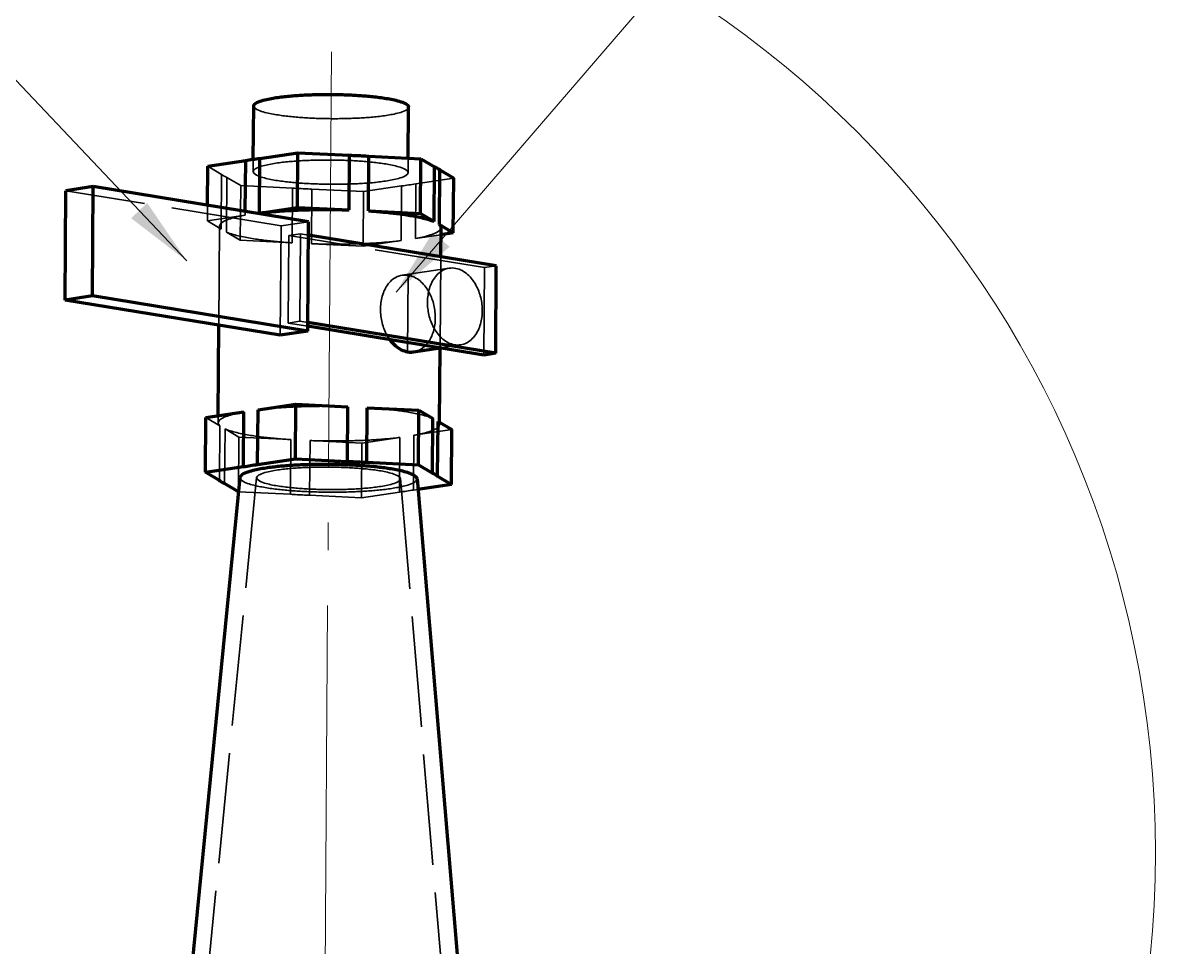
# Model space of a CAD drawing. Header units: millimetres. Extents: x 0 to 2382, y 0 to 420.
# Drawn here: x 1169.08 to 1210, y 237.07 to 270.48 of the extents above; entities that cross this region are included whole.
import ezdxf

# ---------------------------------------------------------------- set-up
doc = ezdxf.new("R2010")
doc.units = ezdxf.units.MM
doc.linetypes.add('IRAM-E-TRAZOS', pattern=[5, 4, -1])
doc.linetypes.add('IRAM-F-TRAZO-PUNTO', pattern=[20, 15, -2, 1, -2])
for name, color, linetype, lineweight in [('01-VISIBLE', 7, 'CONTINUOUS', 70), ('02-OCULTA', 4, 'IRAM-E-TRAZOS', 35), ('03-EJE', 1, 'IRAM-F-TRAZO-PUNTO', 18), ('08-FINA', 5, 'CONTINUOUS', 18)]:
    doc.layers.add(name, color=color, linetype=linetype, lineweight=lineweight)

msp = doc.modelspace()

# ---------------------------------------------------------------- hatches: boundary and pattern name
at = {"layer": '08-FINA'}
h = msp.add_hatch(color=7, dxfattribs=at)
h.dxf.hatch_style = 1
h.paths.add_polyline_path([(1175.005, 261.876), (1173.577, 263.967), (1172.996, 263.417)])
h = msp.add_hatch(color=7, dxfattribs=at)
h.dxf.hatch_style = 1
h.paths.add_polyline_path([(1182.567, 260.751), (1184.502, 262.384), (1183.895, 262.906)])

# ---------------------------------------------------------------- linework, layer by layer
at = {"layer": '01-VISIBLE'}
for points in [[(1177.423, 267.472), (1177.445, 267.527), (1177.49, 267.567), (1177.542, 267.597), (1177.597, 267.623), (1177.653, 267.644), (1177.71, 267.663), (1177.768, 267.68), (1177.826, 267.696), (1177.885, 267.71), (1177.944, 267.723), (1178.003, 267.735), (1178.062, 267.746), (1178.122, 267.756), (1178.181, 267.766), (1178.241, 267.776), (1178.3, 267.784), (1178.36, 267.792), (1178.42, 267.8), (1178.48, 267.807), (1178.54, 267.814), (1178.6, 267.821), (1178.66, 267.827), (1178.72, 267.832), (1178.78, 267.838), (1178.84, 267.843), (1178.9, 267.848), (1178.96, 267.852), (1179.02, 267.856), (1179.08, 267.86), (1179.141, 267.864), (1179.201, 267.867), (1179.261, 267.87), (1179.321, 267.873), (1179.382, 267.876), (1179.442, 267.878), (1179.502, 267.881), (1179.562, 267.883), (1179.623, 267.884), (1179.683, 267.886), (1179.743, 267.887), (1179.803, 267.888), (1179.864, 267.889), (1179.924, 267.89), (1179.984, 267.891), (1180.045, 267.891), (1180.105, 267.891), (1180.165, 267.891), (1180.226, 267.89), (1180.286, 267.89), (1180.346, 267.889), (1180.406, 267.888), (1180.467, 267.887), (1180.527, 267.886), (1180.587, 267.884), (1180.648, 267.882), (1180.708, 267.88), (1180.768, 267.878), (1180.828, 267.876), (1180.889, 267.873), (1180.949, 267.87), (1181.009, 267.867), (1181.069, 267.864), (1181.13, 267.861), (1181.19, 267.857), (1181.25, 267.853), (1181.31, 267.849), (1181.37, 267.844), (1181.43, 267.839), (1181.49, 267.834), (1181.55, 267.829), (1181.611, 267.823), (1181.671, 267.817), (1181.731, 267.811), (1181.79, 267.805), (1181.85, 267.798), (1181.91, 267.79), (1181.97, 267.783), (1182.03, 267.775), (1182.09, 267.766), (1182.149, 267.757), (1182.209, 267.747), (1182.268, 267.737), (1182.328, 267.727), (1182.387, 267.715), (1182.446, 267.703), (1182.505, 267.69), (1182.563, 267.677), (1182.622, 267.662), (1182.68, 267.645), (1182.738, 267.628), (1182.794, 267.608), (1182.85, 267.585), (1182.905, 267.56), (1182.956, 267.528), (1183.001, 267.488), (1183.022, 267.433)], [(1177.409, 265.549), (1177.423, 267.472)], [(1183.009, 265.59), (1183.022, 267.433)], [(1177.644, 265.58), (1179.015, 265.785)], [(1179.001, 263.81), (1179.015, 265.785)], [(1179.015, 265.785), (1180.888, 265.694)], [(1180.875, 263.719), (1180.888, 265.694)], [(1180.888, 265.694), (1180.952, 265.692), (1181.015, 265.689), (1181.079, 265.687), (1181.142, 265.684), (1181.205, 265.681), (1181.269, 265.678), (1181.332, 265.675), (1181.395, 265.671), (1181.458, 265.668), (1181.522, 265.664), (1181.585, 265.66)], [(1181.571, 263.685), (1181.585, 265.66)], [(1181.585, 265.66), (1183.458, 265.568)], [(1175.753, 263.887), (1175.763, 265.299)], [(1175.763, 265.299), (1177.134, 265.504)], [(1177.121, 263.663), (1177.134, 265.504)], [(1177.134, 265.504), (1177.197, 265.515), (1177.261, 265.526), (1177.325, 265.536), (1177.388, 265.546), (1177.452, 265.555), (1177.516, 265.564), (1177.58, 265.572), (1177.644, 265.58)], [(1177.63, 263.605), (1177.644, 265.58)], [(1183.444, 263.593), (1183.458, 265.568)], [(1183.458, 265.568), (1183.96, 265.272)], [(1183.946, 263.297), (1183.96, 265.272)], [(1183.96, 265.272), (1183.993, 265.257), (1184.026, 265.241), (1184.058, 265.224), (1184.089, 265.205), (1184.119, 265.185), (1184.147, 265.162)], [(1184.133, 263.186), (1184.147, 265.162)], [(1184.147, 265.162), (1184.649, 264.865)], [(1184.635, 262.89), (1184.649, 264.865)], [(1170.607, 260.462), (1170.635, 264.413)], [(1171.625, 264.561), (1170.635, 264.413)], [(1171.597, 260.61), (1171.625, 264.561)], [(1179.403, 263.291), (1171.625, 264.561)], [(1177.63, 263.605), (1179.001, 263.81)], [(1177.63, 263.605), (1177.69, 263.612), (1177.749, 263.619), (1177.809, 263.626), (1177.869, 263.632), (1177.929, 263.638), (1177.989, 263.644), (1178.049, 263.65), (1178.109, 263.655), (1178.169, 263.66), (1178.229, 263.665), (1178.289, 263.67), (1178.349, 263.675), (1178.409, 263.679), (1178.469, 263.683), (1178.529, 263.687), (1178.589, 263.691), (1178.649, 263.695), (1178.709, 263.698), (1178.769, 263.701), (1178.829, 263.704), (1178.889, 263.707), (1178.949, 263.71), (1179.009, 263.713), (1179.07, 263.715), (1179.13, 263.717), (1179.19, 263.719), (1179.25, 263.721), (1179.31, 263.723), (1179.37, 263.725), (1179.43, 263.726), (1179.491, 263.728), (1179.551, 263.729), (1179.611, 263.73), (1179.671, 263.731), (1179.731, 263.731), (1179.791, 263.732), (1179.852, 263.733), (1179.912, 263.733), (1179.972, 263.733), (1180.032, 263.733), (1180.092, 263.733), (1180.153, 263.733), (1180.213, 263.732), (1180.273, 263.732), (1180.333, 263.731), (1180.393, 263.73), (1180.453, 263.729), (1180.514, 263.728), (1180.574, 263.727), (1180.634, 263.726), (1180.694, 263.724), (1180.754, 263.722), (1180.814, 263.721), (1180.875, 263.719)], [(1179.001, 263.81), (1180.875, 263.719)], [(1181.571, 263.685), (1181.631, 263.681), (1181.692, 263.676), (1181.752, 263.672), (1181.812, 263.668), (1181.872, 263.663), (1181.932, 263.658), (1181.993, 263.653), (1182.053, 263.648), (1182.113, 263.642), (1182.173, 263.637), (1182.233, 263.631), (1182.293, 263.625), (1182.353, 263.618), (1182.413, 263.612), (1182.473, 263.605), (1182.533, 263.598), (1182.593, 263.591), (1182.653, 263.583), (1182.713, 263.575), (1182.773, 263.567), (1182.832, 263.559), (1182.892, 263.55), (1182.952, 263.541), (1183.011, 263.531), (1183.071, 263.521), (1183.13, 263.511), (1183.19, 263.5), (1183.249, 263.489), (1183.308, 263.477), (1183.368, 263.465), (1183.427, 263.453), (1183.485, 263.439), (1183.544, 263.425), (1183.603, 263.41), (1183.661, 263.394), (1183.719, 263.378), (1183.777, 263.36), (1183.834, 263.34), (1183.89, 263.319), (1183.946, 263.297)], [(1181.571, 263.685), (1183.444, 263.593)], [(1183.444, 263.593), (1183.946, 263.297)], [(1179.375, 259.34), (1179.403, 263.291)], [(1184.133, 263.186), (1184.148, 263.172), (1184.162, 263.156), (1184.174, 263.138), (1184.183, 263.12), (1184.19, 263.099), (1184.192, 263.078)], [(1184.133, 263.186), (1184.635, 262.89)], [(1186.188, 261.698), (1179.399, 262.807)], [(1184.184, 262.026), (1184.192, 263.078)], [(1184.635, 262.89), (1184.19, 262.823)], [(1186.166, 258.538), (1186.188, 261.698)], [(1171.597, 260.61), (1170.607, 260.462)], [(1178.385, 259.192), (1170.607, 260.462)], [(1179.375, 259.34), (1171.597, 260.61)], [(1176.143, 256.279), (1176.167, 259.554)], [(1185.742, 258.474), (1179.376, 259.514)], [(1186.166, 258.538), (1179.377, 259.647)], [(1179.375, 259.34), (1178.385, 259.192)], [(1182.343, 259.029), (1182.381, 258.981), (1182.42, 258.934), (1182.461, 258.888), (1182.505, 258.845), (1182.55, 258.804), (1182.598, 258.766), (1182.648, 258.73), (1182.699, 258.697), (1182.753, 258.668), (1182.809, 258.642), (1182.866, 258.621), (1182.925, 258.604), (1182.985, 258.591)], [(1183.202, 258.59), (1184.16, 258.733)], [(1184.142, 256.04), (1184.161, 258.733)], [(1182.985, 258.591), (1183.021, 258.586), (1183.057, 258.583), (1183.094, 258.582), (1183.13, 258.583), (1183.166, 258.585), (1183.202, 258.59)], [(1186.166, 258.538), (1185.742, 258.474)], [(1177.58, 256.494), (1178.951, 256.699)], [(1178.937, 254.723), (1178.951, 256.699)], [(1178.951, 256.699), (1180.824, 256.607)], [(1180.81, 254.632), (1180.824, 256.607)], [(1175.684, 254.237), (1175.698, 256.212)], [(1175.698, 256.212), (1177.07, 256.417)], [(1177.056, 254.442), (1177.07, 256.417)], [(1177.566, 254.518), (1177.58, 256.494)], [(1181.507, 254.598), (1181.521, 256.573)], [(1181.521, 256.573), (1183.394, 256.482)], [(1183.38, 254.507), (1183.394, 256.482)], [(1183.394, 256.482), (1183.896, 256.185)], [(1183.882, 254.21), (1183.896, 256.185)], [(1184.069, 254.1), (1184.083, 256.075)], [(1184.083, 256.075), (1184.585, 255.779)], [(1184.571, 253.803), (1184.585, 255.779)], [(1177.566, 254.518), (1178.937, 254.723)], [(1178.937, 254.723), (1180.81, 254.632)], [(1180.81, 254.632), (1180.874, 254.63), (1180.937, 254.627), (1181, 254.625), (1181.064, 254.622), (1181.127, 254.619), (1181.19, 254.616), (1181.254, 254.613), (1181.317, 254.609), (1181.38, 254.606), (1181.444, 254.602), (1181.507, 254.598)], [(1181.507, 254.598), (1183.38, 254.507)], [(1175.684, 254.237), (1177.056, 254.442)], [(1176.186, 253.941), (1175.684, 254.237)], [(1182.39, 254.359), (1182.331, 254.368), (1182.271, 254.377), (1182.211, 254.386), (1182.151, 254.394), (1182.091, 254.402), (1182.031, 254.41), (1181.971, 254.417), (1181.911, 254.424), (1181.85, 254.43), (1181.79, 254.436), (1181.73, 254.442), (1181.67, 254.448), (1181.609, 254.454), (1181.549, 254.459), (1181.489, 254.464), (1181.429, 254.469), (1181.368, 254.473), (1181.308, 254.477), (1181.247, 254.481), (1181.187, 254.485), (1181.127, 254.489), (1181.066, 254.492), (1181.006, 254.496), (1180.945, 254.499), (1180.885, 254.501), (1180.824, 254.504), (1180.764, 254.506), (1180.703, 254.509), (1180.643, 254.511), (1180.582, 254.513), (1180.522, 254.514), (1180.461, 254.516), (1180.401, 254.517), (1180.34, 254.518), (1180.28, 254.519), (1180.219, 254.52), (1180.159, 254.521), (1180.098, 254.521), (1180.038, 254.521), (1179.977, 254.521), (1179.917, 254.521), (1179.856, 254.521), (1179.796, 254.52), (1179.735, 254.52), (1179.675, 254.519), (1179.614, 254.518), (1179.554, 254.517), (1179.493, 254.515), (1179.433, 254.514), (1179.372, 254.512), (1179.312, 254.51), (1179.251, 254.508), (1179.191, 254.505), (1179.13, 254.503), (1179.07, 254.5), (1179.009, 254.497), (1178.949, 254.494), (1178.889, 254.49), (1178.828, 254.487), (1178.768, 254.483), (1178.707, 254.479), (1178.647, 254.474), (1178.587, 254.47), (1178.526, 254.465), (1178.466, 254.459), (1178.406, 254.454), (1178.345, 254.448), (1178.285, 254.442), (1178.225, 254.436), (1178.165, 254.429), (1178.105, 254.422), (1178.045, 254.415), (1177.985, 254.407), (1177.925, 254.398), (1177.865, 254.39), (1177.805, 254.381), (1177.745, 254.371), (1177.686, 254.361), (1177.626, 254.35), (1177.567, 254.338), (1177.508, 254.326), (1177.448, 254.312), (1177.39, 254.298), (1177.331, 254.283), (1177.273, 254.266), (1177.215, 254.248), (1177.158, 254.227), (1177.102, 254.204), (1177.048, 254.177), (1176.997, 254.145), (1176.953, 254.104), (1176.928, 254.05)], [(1177.056, 254.442), (1177.119, 254.453), (1177.183, 254.464), (1177.247, 254.474), (1177.31, 254.484), (1177.374, 254.493), (1177.438, 254.502), (1177.502, 254.51), (1177.566, 254.518)], [(1183.327, 254.005), (1183.303, 254.06), (1183.259, 254.101), (1183.208, 254.134), (1183.154, 254.162), (1183.098, 254.186), (1183.041, 254.207), (1182.983, 254.226), (1182.925, 254.244), (1182.867, 254.26), (1182.808, 254.275), (1182.749, 254.289), (1182.689, 254.303), (1182.63, 254.315), (1182.57, 254.327), (1182.51, 254.338), (1182.45, 254.349), (1182.39, 254.359)], [(1183.38, 254.507), (1183.882, 254.21)], [(1183.882, 254.21), (1183.915, 254.195), (1183.948, 254.179), (1183.98, 254.162), (1184.011, 254.143), (1184.041, 254.123), (1184.069, 254.1)], [(1176.928, 254.05), (1173.05, 214.577)], [(1176.373, 253.83), (1176.34, 253.845), (1176.307, 253.861), (1176.275, 253.878), (1176.244, 253.897), (1176.214, 253.918), (1176.186, 253.941)], [(1176.875, 253.534), (1176.373, 253.83)], [(1183.327, 254.005), (1186.648, 214.481)], [(1184.571, 253.803), (1183.359, 253.622)], [(1184.069, 254.1), (1184.571, 253.803)], [(1176.877, 253.534), (1176.875, 253.534)]]:
    msp.add_lwpolyline(points, dxfattribs=at)
at = {"layer": '02-OCULTA'}
for points in [[(1178.243, 267.156), (1178.183, 267.166), (1178.123, 267.177), (1178.063, 267.188), (1178.004, 267.201), (1177.944, 267.213), (1177.885, 267.227), (1177.826, 267.242), (1177.768, 267.259), (1177.71, 267.276), (1177.652, 267.296), (1177.596, 267.319), (1177.541, 267.345), (1177.489, 267.376), (1177.444, 267.417), (1177.423, 267.472)], [(1183.022, 267.433), (1183, 267.378), (1182.955, 267.338), (1182.903, 267.308), (1182.849, 267.282), (1182.792, 267.261), (1182.735, 267.242), (1182.677, 267.225), (1182.619, 267.21), (1182.561, 267.195), (1182.502, 267.182), (1182.443, 267.17), (1182.384, 267.159), (1182.324, 267.149), (1182.265, 267.139), (1182.205, 267.13), (1182.146, 267.121), (1182.086, 267.113), (1182.026, 267.105), (1181.967, 267.098), (1181.907, 267.091), (1181.847, 267.085), (1181.787, 267.078), (1181.727, 267.073), (1181.667, 267.067), (1181.607, 267.062), (1181.547, 267.057), (1181.487, 267.053), (1181.427, 267.049), (1181.367, 267.045), (1181.307, 267.041), (1181.247, 267.038), (1181.186, 267.035), (1181.126, 267.032), (1181.066, 267.029), (1181.006, 267.027), (1180.946, 267.024), (1180.886, 267.022), (1180.825, 267.021), (1180.765, 267.019), (1180.705, 267.018), (1180.645, 267.017), (1180.584, 267.016), (1180.524, 267.015), (1180.464, 267.014), (1180.404, 267.014), (1180.344, 267.014), (1180.283, 267.014), (1180.223, 267.014), (1180.163, 267.015), (1180.103, 267.016), (1180.042, 267.017), (1179.982, 267.018), (1179.922, 267.019), (1179.862, 267.021), (1179.802, 267.022), (1179.741, 267.024), (1179.681, 267.026), (1179.621, 267.029), (1179.561, 267.031), (1179.501, 267.034), (1179.441, 267.037), (1179.38, 267.041), (1179.32, 267.044), (1179.26, 267.048), (1179.2, 267.052), (1179.14, 267.056), (1179.08, 267.06), (1179.02, 267.065), (1178.96, 267.07), (1178.9, 267.075), (1178.84, 267.081), (1178.78, 267.087), (1178.72, 267.093), (1178.66, 267.1), (1178.6, 267.107), (1178.541, 267.114), (1178.481, 267.121), (1178.421, 267.13), (1178.362, 267.138), (1178.302, 267.147), (1178.243, 267.156)], [(1176.265, 265.002), (1175.763, 265.299)], [(1177.406, 265.102), (1177.409, 265.549)], [(1177.406, 265.102), (1177.428, 265.157), (1177.473, 265.196), (1177.525, 265.227), (1177.58, 265.252), (1177.636, 265.274), (1177.693, 265.293), (1177.751, 265.31), (1177.81, 265.325), (1177.868, 265.339), (1177.927, 265.352), (1177.986, 265.364), (1178.045, 265.376), (1178.105, 265.386), (1178.164, 265.396), (1178.224, 265.405), (1178.284, 265.414), (1178.343, 265.422), (1178.403, 265.43), (1178.463, 265.437), (1178.523, 265.444), (1178.583, 265.45), (1178.643, 265.456), (1178.703, 265.462), (1178.763, 265.467), (1178.823, 265.472), (1178.883, 265.477), (1178.943, 265.482), (1179.003, 265.486), (1179.064, 265.49), (1179.124, 265.494), (1179.184, 265.497), (1179.244, 265.5), (1179.305, 265.503), (1179.365, 265.506), (1179.425, 265.508), (1179.485, 265.51), (1179.546, 265.512), (1179.606, 265.514), (1179.666, 265.516), (1179.726, 265.517), (1179.787, 265.518), (1179.847, 265.519), (1179.907, 265.52), (1179.968, 265.52), (1180.028, 265.52), (1180.088, 265.52), (1180.149, 265.52), (1180.209, 265.52), (1180.269, 265.52), (1180.329, 265.519), (1180.39, 265.518), (1180.45, 265.517), (1180.51, 265.515), (1180.571, 265.514), (1180.631, 265.512), (1180.691, 265.51), (1180.751, 265.508), (1180.812, 265.506), (1180.872, 265.503), (1180.932, 265.5), (1180.992, 265.497), (1181.053, 265.494), (1181.113, 265.49), (1181.173, 265.486), (1181.233, 265.482), (1181.293, 265.478), (1181.353, 265.474), (1181.414, 265.469), (1181.474, 265.464), (1181.534, 265.459), (1181.594, 265.453), (1181.654, 265.447), (1181.714, 265.441), (1181.774, 265.434), (1181.834, 265.427), (1181.894, 265.42), (1181.953, 265.412), (1182.013, 265.404), (1182.073, 265.396), (1182.132, 265.387), (1182.192, 265.377), (1182.251, 265.367), (1182.311, 265.356), (1182.37, 265.345), (1182.429, 265.333), (1182.488, 265.32), (1182.547, 265.306), (1182.605, 265.291), (1182.663, 265.275), (1182.721, 265.257), (1182.778, 265.237), (1182.834, 265.215), (1182.888, 265.189), (1182.94, 265.158), (1182.984, 265.117), (1183.006, 265.062)], [(1183.006, 265.062), (1183.009, 265.59)], [(1176.251, 263.027), (1176.265, 265.002)], [(1176.451, 264.892), (1176.418, 264.907), (1176.385, 264.923), (1176.354, 264.94), (1176.322, 264.959), (1176.293, 264.979), (1176.265, 265.002)], [(1176.437, 262.917), (1176.451, 264.892)], [(1176.953, 264.596), (1176.451, 264.892)], [(1178.226, 264.786), (1178.166, 264.796), (1178.106, 264.807), (1178.047, 264.818), (1177.987, 264.83), (1177.928, 264.843), (1177.869, 264.857), (1177.81, 264.872), (1177.751, 264.888), (1177.693, 264.906), (1177.636, 264.926), (1177.579, 264.948), (1177.524, 264.974), (1177.473, 265.006), (1177.428, 265.046), (1177.406, 265.102)], [(1183.006, 265.062), (1182.983, 265.008), (1182.938, 264.968), (1182.887, 264.937), (1182.832, 264.912), (1182.776, 264.89), (1182.718, 264.872), (1182.661, 264.855), (1182.602, 264.839), (1182.544, 264.825), (1182.485, 264.812), (1182.426, 264.8), (1182.367, 264.789), (1182.308, 264.778), (1182.248, 264.768), (1182.189, 264.759), (1182.129, 264.751), (1182.069, 264.742), (1182.01, 264.735), (1181.95, 264.727), (1181.89, 264.721), (1181.83, 264.714), (1181.77, 264.708), (1181.71, 264.702), (1181.65, 264.697), (1181.59, 264.692), (1181.53, 264.687), (1181.47, 264.683), (1181.41, 264.678), (1181.35, 264.674), (1181.29, 264.671), (1181.23, 264.667), (1181.17, 264.664), (1181.11, 264.661), (1181.049, 264.659), (1180.989, 264.656), (1180.929, 264.654), (1180.869, 264.652), (1180.809, 264.65), (1180.748, 264.649), (1180.688, 264.647), (1180.628, 264.646), (1180.568, 264.645), (1180.508, 264.645), (1180.447, 264.644), (1180.387, 264.644), (1180.327, 264.644), (1180.267, 264.644), (1180.206, 264.644), (1180.146, 264.645), (1180.086, 264.645), (1180.026, 264.646), (1179.966, 264.647), (1179.905, 264.649), (1179.845, 264.65), (1179.785, 264.652), (1179.725, 264.654), (1179.665, 264.656), (1179.604, 264.658), (1179.544, 264.661), (1179.484, 264.664), (1179.424, 264.667), (1179.364, 264.67), (1179.304, 264.674), (1179.244, 264.677), (1179.183, 264.681), (1179.123, 264.686), (1179.063, 264.69), (1179.003, 264.695), (1178.943, 264.7), (1178.883, 264.705), (1178.823, 264.711), (1178.763, 264.717), (1178.703, 264.723), (1178.644, 264.729), (1178.584, 264.736), (1178.524, 264.743), (1178.464, 264.751), (1178.405, 264.759), (1178.345, 264.768), (1178.285, 264.777), (1178.226, 264.786)], [(1184.649, 264.865), (1183.277, 264.66)], [(1178.413, 263.143), (1170.635, 264.413)], [(1176.939, 262.62), (1176.953, 264.596)], [(1178.826, 264.504), (1176.953, 264.596)], [(1178.812, 262.529), (1178.826, 264.504)], [(1179.523, 264.47), (1179.46, 264.472), (1179.396, 264.475), (1179.333, 264.477), (1179.27, 264.48), (1179.206, 264.483), (1179.143, 264.486), (1179.08, 264.489), (1179.016, 264.493), (1178.953, 264.496), (1178.89, 264.5), (1178.826, 264.504)], [(1179.509, 262.495), (1179.523, 264.47)], [(1181.396, 264.379), (1179.523, 264.47)], [(1181.382, 262.403), (1181.396, 264.379)], [(1182.768, 264.584), (1181.396, 264.379)], [(1182.754, 262.609), (1182.768, 264.584)], [(1183.277, 264.66), (1183.214, 264.649), (1183.15, 264.638), (1183.087, 264.628), (1183.023, 264.618), (1182.959, 264.609), (1182.895, 264.6), (1182.832, 264.592), (1182.768, 264.584)], [(1183.264, 262.685), (1183.277, 264.66)], [(1175.749, 263.324), (1175.753, 263.887)], [(1177.12, 263.529), (1177.121, 263.663)], [(1175.749, 263.324), (1177.12, 263.529)], [(1176.251, 263.027), (1175.749, 263.324)], [(1176.192, 263.135), (1176.21, 263.193), (1176.25, 263.24), (1176.299, 263.277), (1176.352, 263.308), (1176.407, 263.335), (1176.464, 263.359), (1176.522, 263.381), (1176.58, 263.401), (1176.639, 263.419), (1176.699, 263.436), (1176.758, 263.451), (1176.818, 263.466), (1176.878, 263.48), (1176.938, 263.493), (1176.999, 263.506), (1177.059, 263.517), (1177.12, 263.529)], [(1178.385, 259.192), (1178.413, 263.143)], [(1179.403, 263.291), (1178.413, 263.143)], [(1176.167, 259.554), (1176.192, 263.135)], [(1176.251, 263.027), (1176.235, 263.042), (1176.222, 263.058), (1176.21, 263.075), (1176.2, 263.094), (1176.194, 263.114), (1176.192, 263.135)], [(1177.363, 262.684), (1177.3, 262.694), (1177.238, 262.705), (1177.175, 262.717), (1177.112, 262.729), (1177.05, 262.741), (1176.987, 262.754), (1176.925, 262.768), (1176.863, 262.783), (1176.801, 262.798), (1176.739, 262.815), (1176.678, 262.832), (1176.617, 262.851), (1176.556, 262.871), (1176.496, 262.893), (1176.437, 262.917)], [(1176.939, 262.62), (1176.437, 262.917)], [(1178.671, 259.629), (1178.693, 262.79)], [(1178.693, 262.79), (1179.117, 262.853)], [(1185.764, 261.635), (1178.693, 262.79)], [(1179.095, 259.693), (1179.117, 262.853)], [(1179.399, 262.807), (1179.117, 262.853)], [(1184.192, 263.078), (1184.174, 263.02), (1184.134, 262.974), (1184.085, 262.936), (1184.032, 262.905), (1183.976, 262.878), (1183.919, 262.854), (1183.862, 262.833), (1183.803, 262.813), (1183.744, 262.795), (1183.685, 262.778), (1183.625, 262.762), (1183.565, 262.747), (1183.505, 262.733), (1183.445, 262.72), (1183.385, 262.708), (1183.324, 262.696), (1183.264, 262.685)], [(1184.19, 262.823), (1183.264, 262.685)], [(1178.812, 262.529), (1176.939, 262.62)], [(1178.812, 262.529), (1178.752, 262.533), (1178.691, 262.537), (1178.631, 262.541), (1178.57, 262.546), (1178.51, 262.551), (1178.449, 262.556), (1178.388, 262.561), (1178.328, 262.566), (1178.267, 262.571), (1178.207, 262.577), (1178.147, 262.583), (1178.086, 262.589), (1178.026, 262.596), (1177.965, 262.602), (1177.905, 262.609), (1177.845, 262.616), (1177.784, 262.624), (1177.724, 262.631), (1177.664, 262.639), (1177.604, 262.647), (1177.544, 262.656), (1177.483, 262.665), (1177.423, 262.674), (1177.363, 262.684)], [(1182.754, 262.609), (1182.694, 262.601), (1182.634, 262.594), (1182.574, 262.588), (1182.514, 262.581), (1182.455, 262.575), (1182.395, 262.569), (1182.335, 262.564), (1182.275, 262.558), (1182.215, 262.553), (1182.155, 262.548), (1182.095, 262.543), (1182.035, 262.539), (1181.975, 262.534), (1181.915, 262.53), (1181.855, 262.526), (1181.795, 262.522), (1181.735, 262.519), (1181.675, 262.515), (1181.615, 262.512), (1181.554, 262.509), (1181.494, 262.506), (1181.434, 262.503), (1181.374, 262.501), (1181.314, 262.498), (1181.254, 262.496), (1181.194, 262.494), (1181.134, 262.492), (1181.073, 262.49), (1181.013, 262.489), (1180.953, 262.487), (1180.893, 262.486), (1180.833, 262.485), (1180.773, 262.484), (1180.712, 262.483), (1180.652, 262.482), (1180.592, 262.481), (1180.532, 262.481), (1180.472, 262.481), (1180.412, 262.48), (1180.351, 262.48), (1180.291, 262.481), (1180.231, 262.481), (1180.171, 262.481), (1180.111, 262.482), (1180.05, 262.482), (1179.99, 262.483), (1179.93, 262.484), (1179.87, 262.485), (1179.81, 262.486), (1179.75, 262.488), (1179.689, 262.489), (1179.629, 262.491), (1179.569, 262.493), (1179.509, 262.495)], [(1181.382, 262.403), (1179.509, 262.495)], [(1182.754, 262.609), (1181.382, 262.403)], [(1184.161, 258.733), (1184.184, 262.026)], [(1182.788, 261.359), (1184.485, 261.613)], [(1184.485, 261.613), (1184.426, 261.601), (1184.368, 261.584), (1184.312, 261.563), (1184.258, 261.537), (1184.206, 261.507), (1184.157, 261.472), (1184.11, 261.434), (1184.066, 261.394), (1184.024, 261.35), (1183.986, 261.304), (1183.95, 261.255), (1183.917, 261.205), (1183.887, 261.153), (1183.859, 261.1), (1183.833, 261.045), (1183.811, 260.99), (1183.79, 260.933), (1183.772, 260.876), (1183.756, 260.818), (1183.742, 260.759), (1183.73, 260.7), (1183.721, 260.641), (1183.713, 260.581), (1183.708, 260.522), (1183.704, 260.462), (1183.702, 260.401), (1183.702, 260.341), (1183.704, 260.281), (1183.708, 260.221), (1183.714, 260.161), (1183.721, 260.102), (1183.731, 260.042), (1183.742, 259.983), (1183.754, 259.924), (1183.769, 259.866), (1183.785, 259.808), (1183.803, 259.751), (1183.823, 259.694), (1183.845, 259.638), (1183.869, 259.583), (1183.894, 259.528), (1183.921, 259.474), (1183.95, 259.422), (1183.981, 259.37), (1184.014, 259.32), (1184.049, 259.271), (1184.086, 259.224), (1184.125, 259.178), (1184.166, 259.134), (1184.209, 259.092), (1184.254, 259.052), (1184.301, 259.014), (1184.35, 258.98), (1184.401, 258.948), (1184.454, 258.92), (1184.509, 258.895), (1184.566, 258.874), (1184.623, 258.857), (1184.682, 258.845)], [(1184.899, 258.843), (1184.959, 258.855), (1185.017, 258.872), (1185.074, 258.894), (1185.128, 258.92), (1185.181, 258.951), (1185.23, 258.986), (1185.278, 259.024), (1185.322, 259.066), (1185.363, 259.11), (1185.402, 259.157), (1185.438, 259.206), (1185.471, 259.257), (1185.501, 259.309), (1185.529, 259.363), (1185.554, 259.419), (1185.577, 259.475), (1185.597, 259.532), (1185.615, 259.59), (1185.631, 259.649), (1185.645, 259.708), (1185.656, 259.768), (1185.665, 259.828), (1185.672, 259.888), (1185.678, 259.949), (1185.681, 260.009), (1185.682, 260.07), (1185.681, 260.131), (1185.679, 260.191), (1185.674, 260.252), (1185.668, 260.312), (1185.66, 260.373), (1185.65, 260.433), (1185.639, 260.492), (1185.625, 260.551), (1185.61, 260.61), (1185.592, 260.668), (1185.574, 260.726), (1185.553, 260.783), (1185.53, 260.84), (1185.506, 260.895), (1185.479, 260.95), (1185.451, 261.004), (1185.421, 261.056), (1185.388, 261.108), (1185.354, 261.158), (1185.318, 261.207), (1185.28, 261.254), (1185.239, 261.299), (1185.197, 261.343), (1185.153, 261.384), (1185.106, 261.423), (1185.058, 261.46), (1185.007, 261.493), (1184.954, 261.524), (1184.9, 261.55), (1184.843, 261.573), (1184.786, 261.592), (1184.727, 261.606), (1184.667, 261.616), (1184.606, 261.62), (1184.545, 261.619), (1184.485, 261.613)], [(1185.742, 258.474), (1185.764, 261.635)], [(1186.188, 261.698), (1185.764, 261.635)], [(1182.788, 261.359), (1182.728, 261.347), (1182.669, 261.33), (1182.612, 261.308), (1182.557, 261.281), (1182.505, 261.25), (1182.455, 261.215), (1182.407, 261.176), (1182.363, 261.134), (1182.321, 261.089), (1182.283, 261.042), (1182.247, 260.992), (1182.214, 260.941), (1182.183, 260.888), (1182.156, 260.834), (1182.13, 260.778), (1182.108, 260.721), (1182.088, 260.663), (1182.07, 260.605), (1182.054, 260.546), (1182.041, 260.486), (1182.03, 260.426), (1182.021, 260.365), (1182.014, 260.305), (1182.009, 260.244), (1182.006, 260.183), (1182.005, 260.122), (1182.006, 260.06), (1182.009, 259.999), (1182.014, 259.938), (1182.02, 259.878), (1182.029, 259.817), (1182.039, 259.757), (1182.051, 259.697), (1182.065, 259.637), (1182.081, 259.578), (1182.099, 259.52), (1182.118, 259.462), (1182.14, 259.405), (1182.163, 259.348), (1182.188, 259.292), (1182.215, 259.238), (1182.244, 259.184), (1182.275, 259.131), (1182.308, 259.08), (1182.343, 259.029)], [(1183.005, 261.357), (1182.969, 261.362), (1182.933, 261.365), (1182.896, 261.366), (1182.86, 261.366), (1182.824, 261.363), (1182.788, 261.359)], [(1182.985, 258.591), (1183.005, 261.357)], [(1183.202, 258.59), (1183.261, 258.601), (1183.319, 258.618), (1183.375, 258.639), (1183.429, 258.665), (1183.481, 258.696), (1183.531, 258.73), (1183.577, 258.768), (1183.621, 258.808), (1183.663, 258.852), (1183.701, 258.898), (1183.737, 258.947), (1183.77, 258.997), (1183.8, 259.049), (1183.828, 259.102), (1183.854, 259.157), (1183.877, 259.212), (1183.897, 259.269), (1183.915, 259.326), (1183.931, 259.384), (1183.945, 259.443), (1183.957, 259.502), (1183.966, 259.561), (1183.974, 259.621), (1183.979, 259.681), (1183.983, 259.741), (1183.985, 259.801), (1183.985, 259.861), (1183.983, 259.921), (1183.979, 259.981), (1183.973, 260.041), (1183.966, 260.1), (1183.957, 260.16), (1183.946, 260.219), (1183.933, 260.278), (1183.918, 260.336), (1183.902, 260.394), (1183.884, 260.451), (1183.864, 260.508), (1183.842, 260.564), (1183.818, 260.619), (1183.793, 260.674), (1183.766, 260.728), (1183.737, 260.78), (1183.706, 260.832), (1183.673, 260.882), (1183.638, 260.931), (1183.601, 260.978), (1183.562, 261.024), (1183.521, 261.068), (1183.478, 261.11), (1183.433, 261.15), (1183.386, 261.188), (1183.337, 261.222), (1183.286, 261.254), (1183.233, 261.282), (1183.178, 261.307), (1183.121, 261.328), (1183.064, 261.345), (1183.005, 261.357)], [(1178.671, 259.629), (1179.095, 259.693)], [(1179.376, 259.514), (1178.671, 259.629)], [(1179.377, 259.647), (1179.095, 259.693)], [(1184.16, 258.733), (1184.899, 258.843)], [(1184.682, 258.845), (1184.718, 258.84), (1184.754, 258.837), (1184.791, 258.836), (1184.827, 258.836), (1184.863, 258.839), (1184.899, 258.843)], [(1177.58, 256.494), (1177.639, 256.501), (1177.699, 256.508), (1177.759, 256.515), (1177.819, 256.521), (1177.879, 256.527), (1177.939, 256.533), (1177.999, 256.539), (1178.058, 256.544), (1178.118, 256.549), (1178.178, 256.554), (1178.238, 256.559), (1178.298, 256.564), (1178.358, 256.568), (1178.418, 256.572), (1178.478, 256.576), (1178.539, 256.58), (1178.599, 256.583), (1178.659, 256.587), (1178.719, 256.59), (1178.779, 256.593), (1178.839, 256.596), (1178.899, 256.599), (1178.959, 256.601), (1179.019, 256.604), (1179.079, 256.606), (1179.14, 256.608), (1179.2, 256.61), (1179.26, 256.612), (1179.32, 256.614), (1179.38, 256.615), (1179.44, 256.616), (1179.501, 256.618), (1179.561, 256.619), (1179.621, 256.62), (1179.681, 256.62), (1179.741, 256.621), (1179.801, 256.621), (1179.862, 256.622), (1179.922, 256.622), (1179.982, 256.622), (1180.042, 256.622), (1180.102, 256.622), (1180.163, 256.621), (1180.223, 256.621), (1180.283, 256.62), (1180.343, 256.619), (1180.403, 256.618), (1180.463, 256.617), (1180.524, 256.616), (1180.584, 256.614), (1180.644, 256.613), (1180.704, 256.611), (1180.764, 256.609), (1180.824, 256.607)], [(1176.2, 255.916), (1175.698, 256.212)], [(1176.142, 256.024), (1176.16, 256.082), (1176.199, 256.129), (1176.249, 256.166), (1176.302, 256.197), (1176.357, 256.224), (1176.414, 256.248), (1176.472, 256.27), (1176.53, 256.289), (1176.589, 256.308), (1176.648, 256.324), (1176.708, 256.34), (1176.768, 256.355), (1176.828, 256.369), (1176.888, 256.382), (1176.949, 256.394), (1177.009, 256.406), (1177.07, 256.417)], [(1176.142, 256.024), (1176.143, 256.279)], [(1181.521, 256.573), (1181.581, 256.569), (1181.641, 256.565), (1181.702, 256.561), (1181.762, 256.556), (1181.822, 256.552), (1181.882, 256.547), (1181.942, 256.542), (1182.002, 256.537), (1182.063, 256.531), (1182.123, 256.526), (1182.183, 256.52), (1182.243, 256.514), (1182.303, 256.507), (1182.363, 256.501), (1182.423, 256.494), (1182.483, 256.487), (1182.543, 256.479), (1182.603, 256.472), (1182.663, 256.464), (1182.722, 256.456), (1182.782, 256.447), (1182.842, 256.439), (1182.902, 256.429), (1182.961, 256.42), (1183.021, 256.41), (1183.08, 256.4), (1183.14, 256.389), (1183.199, 256.378), (1183.258, 256.366), (1183.317, 256.354), (1183.376, 256.341), (1183.435, 256.328), (1183.494, 256.314), (1183.552, 256.299), (1183.611, 256.283), (1183.669, 256.266), (1183.726, 256.248), (1183.784, 256.229), (1183.84, 256.208), (1183.896, 256.185)], [(1176.2, 255.916), (1176.185, 255.931), (1176.172, 255.947), (1176.16, 255.964), (1176.15, 255.983), (1176.144, 256.003), (1176.142, 256.024)], [(1176.186, 253.941), (1176.2, 255.916)], [(1176.373, 253.83), (1176.387, 255.806)], [(1177.313, 255.573), (1177.25, 255.583), (1177.187, 255.594), (1177.125, 255.605), (1177.062, 255.617), (1176.999, 255.63), (1176.937, 255.643), (1176.875, 255.657), (1176.813, 255.672), (1176.751, 255.687), (1176.689, 255.703), (1176.628, 255.721), (1176.567, 255.74), (1176.506, 255.76), (1176.446, 255.782), (1176.387, 255.806)], [(1176.889, 255.509), (1176.387, 255.806)], [(1184.141, 255.967), (1184.124, 255.909), (1184.084, 255.862), (1184.035, 255.825), (1183.981, 255.794), (1183.926, 255.767), (1183.869, 255.743), (1183.811, 255.721), (1183.753, 255.702), (1183.694, 255.684), (1183.635, 255.667), (1183.575, 255.651), (1183.515, 255.636), (1183.455, 255.622), (1183.395, 255.609), (1183.335, 255.597), (1183.274, 255.585), (1183.213, 255.574)], [(1184.585, 255.779), (1183.213, 255.574)], [(1184.083, 256.075), (1184.098, 256.06), (1184.112, 256.045), (1184.124, 256.027), (1184.133, 256.008), (1184.139, 255.988), (1184.141, 255.967)], [(1184.141, 255.967), (1184.142, 256.04)], [(1176.875, 253.534), (1176.889, 255.509)], [(1178.762, 255.418), (1176.889, 255.509)], [(1178.762, 255.418), (1178.702, 255.422), (1178.641, 255.426), (1178.58, 255.43), (1178.52, 255.435), (1178.459, 255.439), (1178.399, 255.444), (1178.338, 255.449), (1178.278, 255.455), (1178.217, 255.46), (1178.157, 255.466), (1178.096, 255.472), (1178.036, 255.478), (1177.975, 255.484), (1177.915, 255.491), (1177.855, 255.498), (1177.794, 255.505), (1177.734, 255.512), (1177.674, 255.52), (1177.614, 255.528), (1177.553, 255.536), (1177.493, 255.545), (1177.433, 255.554), (1177.373, 255.563), (1177.313, 255.573)], [(1178.748, 253.442), (1178.762, 255.418)], [(1179.445, 253.408), (1179.459, 255.384)], [(1182.703, 255.497), (1182.644, 255.49), (1182.584, 255.483), (1182.524, 255.477), (1182.464, 255.47), (1182.404, 255.464), (1182.345, 255.458), (1182.285, 255.452), (1182.225, 255.447), (1182.165, 255.442), (1182.105, 255.437), (1182.045, 255.432), (1181.985, 255.428), (1181.925, 255.423), (1181.865, 255.419), (1181.805, 255.415), (1181.745, 255.411), (1181.685, 255.408), (1181.624, 255.404), (1181.564, 255.401), (1181.504, 255.398), (1181.444, 255.395), (1181.384, 255.392), (1181.324, 255.39), (1181.264, 255.387), (1181.204, 255.385), (1181.144, 255.383), (1181.083, 255.381), (1181.023, 255.379), (1180.963, 255.377), (1180.903, 255.376), (1180.843, 255.375), (1180.783, 255.373), (1180.722, 255.372), (1180.662, 255.372), (1180.602, 255.371), (1180.542, 255.37), (1180.482, 255.37), (1180.421, 255.369), (1180.361, 255.369), (1180.301, 255.369), (1180.241, 255.369), (1180.181, 255.37), (1180.121, 255.37), (1180.06, 255.37), (1180, 255.371), (1179.94, 255.372), (1179.88, 255.373), (1179.82, 255.374), (1179.76, 255.375), (1179.699, 255.377), (1179.639, 255.378), (1179.579, 255.38), (1179.519, 255.382), (1179.459, 255.384)], [(1181.332, 255.292), (1179.459, 255.384)], [(1182.703, 255.497), (1181.332, 255.292)], [(1182.69, 253.522), (1182.703, 255.497)], [(1183.199, 253.598), (1183.213, 255.574)], [(1181.318, 253.317), (1181.332, 255.292)], [(1181.966, 254.295), (1181.906, 254.305), (1181.847, 254.313), (1181.787, 254.322), (1181.727, 254.33), (1181.667, 254.337), (1181.608, 254.344), (1181.548, 254.351), (1181.488, 254.358), (1181.428, 254.364), (1181.368, 254.369), (1181.307, 254.375), (1181.247, 254.38), (1181.187, 254.384), (1181.127, 254.389), (1181.067, 254.393), (1181.007, 254.397), (1180.946, 254.401), (1180.886, 254.404), (1180.826, 254.407), (1180.766, 254.41), (1180.706, 254.413), (1180.645, 254.415), (1180.585, 254.417), (1180.525, 254.419), (1180.464, 254.421), (1180.404, 254.423), (1180.344, 254.424), (1180.283, 254.425), (1180.223, 254.426), (1180.163, 254.427), (1180.103, 254.427), (1180.042, 254.427), (1179.982, 254.427), (1179.922, 254.427), (1179.861, 254.427), (1179.801, 254.426), (1179.741, 254.425), (1179.68, 254.424), (1179.62, 254.423), (1179.56, 254.421), (1179.499, 254.419), (1179.439, 254.417), (1179.379, 254.415), (1179.319, 254.412), (1179.258, 254.41), (1179.198, 254.406), (1179.138, 254.403), (1179.078, 254.4), (1179.017, 254.396), (1178.957, 254.391), (1178.897, 254.387), (1178.837, 254.382), (1178.777, 254.377), (1178.717, 254.372), (1178.657, 254.366), (1178.597, 254.36), (1178.537, 254.353), (1178.477, 254.346), (1178.417, 254.338), (1178.357, 254.33), (1178.298, 254.322), (1178.238, 254.313), (1178.178, 254.303), (1178.119, 254.292), (1178.06, 254.281), (1178.001, 254.269), (1177.942, 254.256), (1177.883, 254.241), (1177.825, 254.225), (1177.768, 254.207), (1177.711, 254.187), (1177.655, 254.163), (1177.602, 254.134), (1177.555, 254.097), (1177.528, 254.044)], [(1182.727, 254.008), (1182.701, 254.06), (1182.655, 254.098), (1182.603, 254.128), (1182.548, 254.152), (1182.492, 254.173), (1182.435, 254.192), (1182.377, 254.209), (1182.319, 254.224), (1182.261, 254.238), (1182.202, 254.251), (1182.143, 254.263), (1182.084, 254.275), (1182.025, 254.285), (1181.966, 254.295)], [(1177.528, 254.044), (1173.65, 214.571)], [(1176.928, 254.05), (1176.943, 253.993), (1176.984, 253.949), (1177.033, 253.914), (1177.086, 253.886), (1177.141, 253.861), (1177.198, 253.839), (1177.255, 253.82), (1177.312, 253.802), (1177.37, 253.785), (1177.428, 253.77), (1177.487, 253.756), (1177.546, 253.742), (1177.605, 253.73), (1177.664, 253.718), (1177.723, 253.707), (1177.782, 253.696), (1177.842, 253.686), (1177.901, 253.676), (1177.961, 253.667), (1178.02, 253.658), (1178.08, 253.65), (1178.14, 253.642), (1178.2, 253.634), (1178.26, 253.627), (1178.319, 253.62), (1178.379, 253.613), (1178.439, 253.607), (1178.499, 253.601), (1178.559, 253.595), (1178.619, 253.589), (1178.679, 253.584), (1178.739, 253.579), (1178.799, 253.574), (1178.86, 253.569), (1178.92, 253.565), (1178.98, 253.561), (1179.04, 253.557), (1179.1, 253.553), (1179.16, 253.55), (1179.22, 253.546), (1179.281, 253.543), (1179.341, 253.54), (1179.401, 253.538), (1179.461, 253.535), (1179.522, 253.533), (1179.582, 253.531), (1179.642, 253.529), (1179.702, 253.527), (1179.763, 253.525), (1179.823, 253.524), (1179.883, 253.523), (1179.943, 253.522), (1180.004, 253.521), (1180.064, 253.52), (1180.124, 253.52), (1180.184, 253.519), (1180.245, 253.519), (1180.305, 253.519), (1180.365, 253.519), (1180.426, 253.52), (1180.486, 253.52), (1180.546, 253.521), (1180.606, 253.522), (1180.667, 253.523), (1180.727, 253.524), (1180.787, 253.526), (1180.847, 253.528), (1180.908, 253.529), (1180.968, 253.531), (1181.028, 253.534), (1181.088, 253.536), (1181.149, 253.539), (1181.209, 253.542), (1181.269, 253.545), (1181.329, 253.548), (1181.389, 253.551), (1181.45, 253.555), (1181.51, 253.559), (1181.57, 253.563), (1181.63, 253.568), (1181.69, 253.573), (1181.75, 253.578), (1181.81, 253.583), (1181.87, 253.588), (1181.93, 253.594), (1181.99, 253.6), (1182.05, 253.607), (1182.11, 253.614), (1182.17, 253.621), (1182.23, 253.628), (1182.289, 253.636), (1182.349, 253.645), (1182.409, 253.653), (1182.468, 253.663), (1182.528, 253.673), (1182.587, 253.683), (1182.646, 253.694), (1182.705, 253.706), (1182.764, 253.718), (1182.823, 253.732), (1182.882, 253.746), (1182.94, 253.762), (1182.998, 253.779), (1183.055, 253.798), (1183.111, 253.819), (1183.167, 253.843), (1183.22, 253.87), (1183.27, 253.904), (1183.311, 253.948), (1183.327, 254.005)], [(1177.528, 254.044), (1177.547, 253.988), (1177.592, 253.948), (1177.644, 253.917), (1177.699, 253.892), (1177.755, 253.87), (1177.813, 253.851), (1177.871, 253.834), (1177.929, 253.818), (1177.988, 253.804), (1178.047, 253.791), (1178.106, 253.778), (1178.166, 253.767), (1178.225, 253.756), (1178.285, 253.746), (1178.345, 253.736), (1178.405, 253.727), (1178.465, 253.719), (1178.525, 253.711), (1178.585, 253.703), (1178.645, 253.696), (1178.705, 253.69), (1178.765, 253.683), (1178.825, 253.677), (1178.886, 253.671), (1178.946, 253.666), (1179.006, 253.661), (1179.067, 253.656), (1179.127, 253.652), (1179.187, 253.647), (1179.248, 253.644), (1179.308, 253.64), (1179.369, 253.636), (1179.429, 253.633), (1179.489, 253.63), (1179.55, 253.628), (1179.61, 253.625), (1179.671, 253.623), (1179.731, 253.621), (1179.792, 253.619), (1179.852, 253.618), (1179.913, 253.616), (1179.973, 253.615), (1180.034, 253.614), (1180.095, 253.614), (1180.155, 253.613), (1180.216, 253.613), (1180.276, 253.613), (1180.337, 253.613), (1180.397, 253.614), (1180.458, 253.615), (1180.518, 253.615), (1180.579, 253.617), (1180.639, 253.618), (1180.7, 253.62), (1180.76, 253.621), (1180.821, 253.623), (1180.881, 253.626), (1180.942, 253.628), (1181.002, 253.631), (1181.063, 253.634), (1181.123, 253.638), (1181.184, 253.641), (1181.244, 253.645), (1181.304, 253.649), (1181.365, 253.654), (1181.425, 253.659), (1181.485, 253.664), (1181.546, 253.67), (1181.606, 253.675), (1181.666, 253.682), (1181.726, 253.688), (1181.786, 253.696), (1181.846, 253.703), (1181.906, 253.711), (1181.966, 253.72), (1182.026, 253.729), (1182.086, 253.739), (1182.145, 253.75), (1182.205, 253.761), (1182.264, 253.774), (1182.323, 253.787), (1182.382, 253.802), (1182.44, 253.818), (1182.498, 253.837), (1182.555, 253.858), (1182.61, 253.882), (1182.662, 253.912), (1182.708, 253.952), (1182.727, 254.008)], [(1182.727, 254.008), (1186.048, 214.484)], [(1178.748, 253.442), (1176.877, 253.534)], [(1179.445, 253.408), (1179.381, 253.411), (1179.318, 253.413), (1179.255, 253.416), (1179.191, 253.418), (1179.128, 253.421), (1179.065, 253.424), (1179.001, 253.428), (1178.938, 253.431), (1178.875, 253.435), (1178.812, 253.438), (1178.748, 253.442)], [(1181.318, 253.317), (1179.445, 253.408)], [(1182.69, 253.522), (1181.318, 253.317)], [(1183.199, 253.598), (1183.136, 253.587), (1183.072, 253.576), (1183.009, 253.566), (1182.945, 253.557), (1182.881, 253.547), (1182.817, 253.539), (1182.753, 253.53), (1182.69, 253.522)], [(1183.359, 253.622), (1183.199, 253.598)]]:
    msp.add_lwpolyline(points, dxfattribs=at)
at = {"layer": '03-EJE'}
msp.add_lwpolyline([(1180.236, 269.428), (1179.835, 212.538)], dxfattribs=at)
at = {"layer": '08-FINA'}
for p, q in [((1175.005, 261.876), (1162.117, 275.492)), ((1182.567, 260.751), (1195.267, 275.492))]:
    msp.add_line(p, q, dxfattribs=at)
msp.add_circle((1173.167, 240.5), 36.833, dxfattribs=at)

doc.saveas('drawing.dxf')
